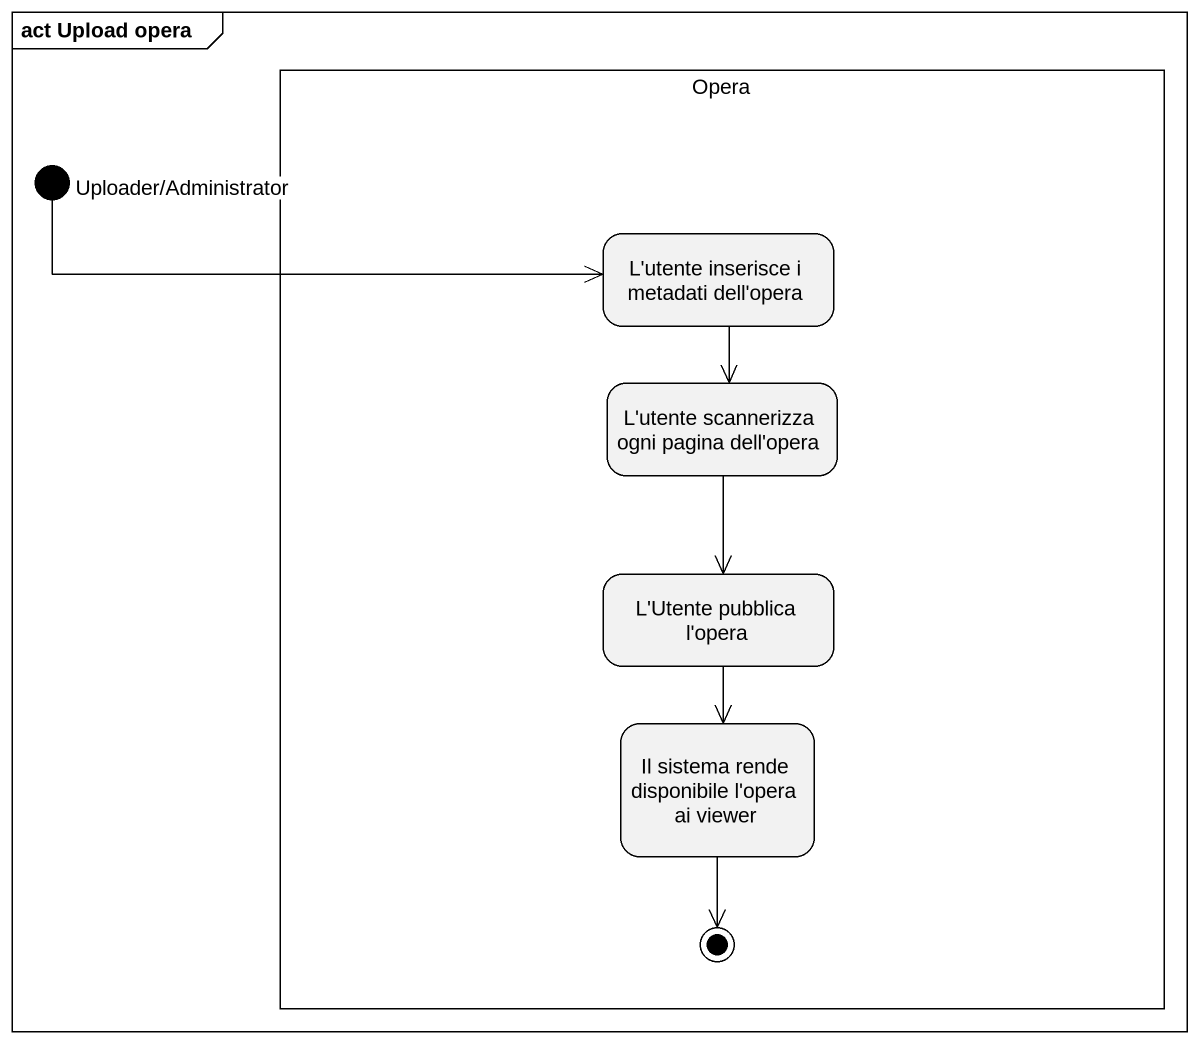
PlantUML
@startuml
mainframe act Upload opera
hide empty description
state Opera <<object>> {
  state "L'utente inserisce i metadati dell'opera" as L_utente_inserisce_i
  state "L'utente scannerizza ogni pagina dell'opera" as L_utente_scannerizza_ogni
  state "L'Utente pubblica l'opera" as L_Utente_pubblica_l_opera
  state "Il sistema rende disponibile l'opera ai viewer" as Il_sistema_rende
  Il_sistema_rende --> [*]
}
state "Uploader/Administrator" as Uploader_Administrator <<start>>
Uploader_Administrator -right-> L_utente_inserisce_i
L_utente_inserisce_i --> L_utente_scannerizza_ogni
L_utente_scannerizza_ogni --> L_Utente_pubblica_l_opera
L_Utente_pubblica_l_opera --> Il_sistema_rende
@enduml
